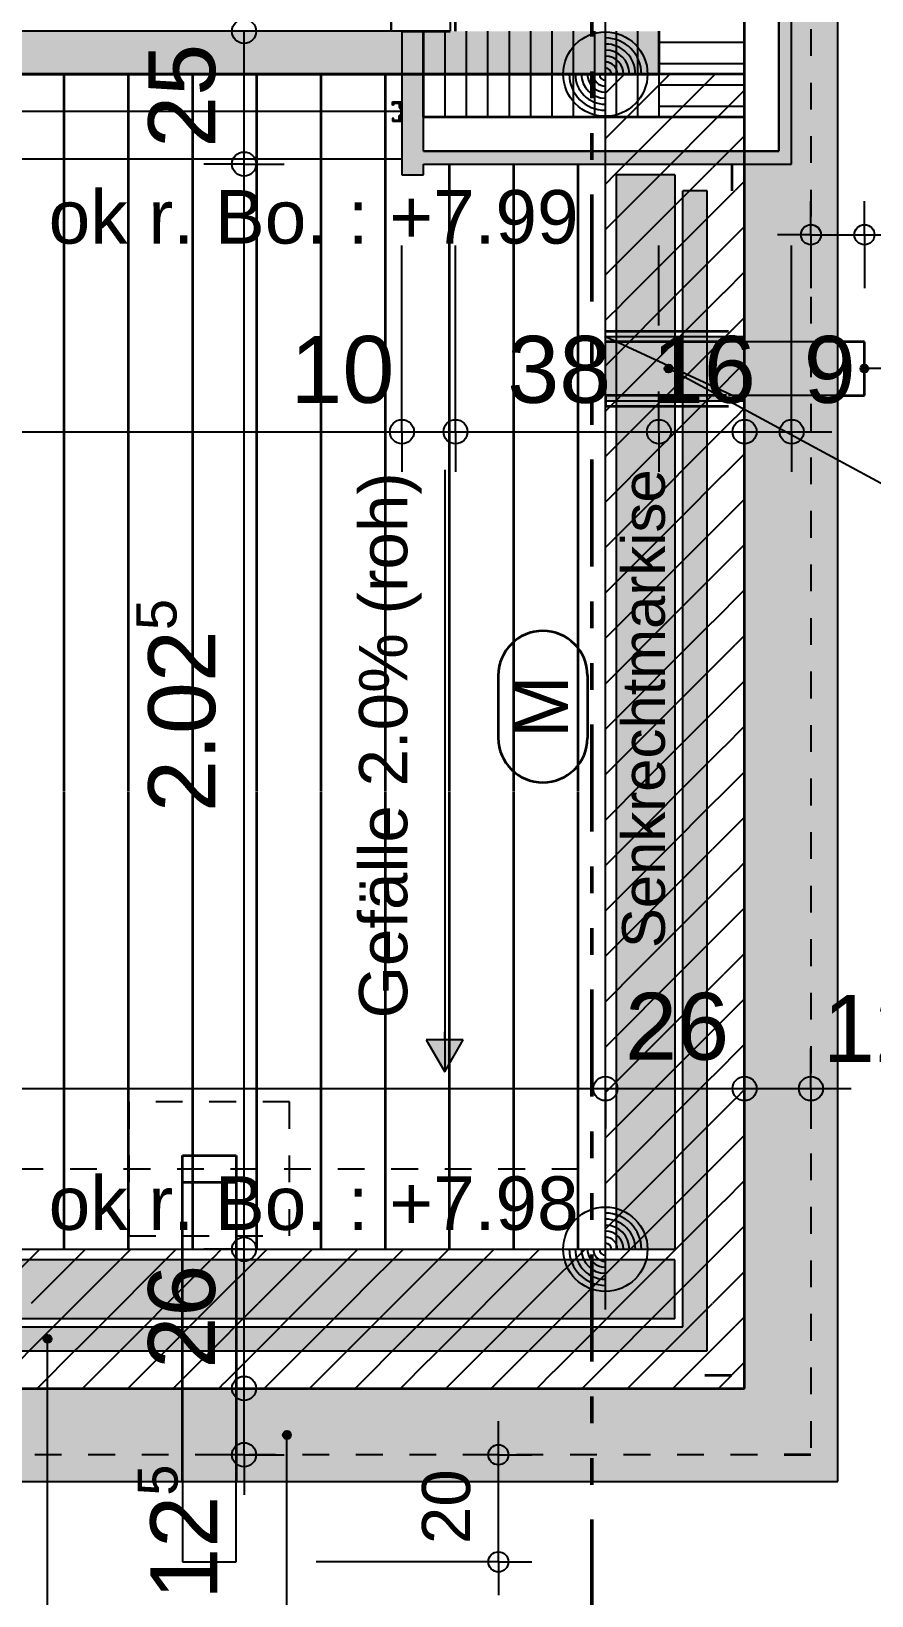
# Model space of a CAD drawing. Header units: centimetres. Extents: x 0.3 to 84.3, y 0.3 to 59.7.
# Drawn here: x 61.09 to 64.23, y 10.42 to 16.26 of the extents above; entities that cross this region are included whole.
import ezdxf

# ---------------------------------------------------------------- set-up
doc = ezdxf.new("R2010")
doc.units = ezdxf.units.CM
for name, pattern in [('AUSGEZOGEN', [0]), ('KURZGESTRICHELT', [0.25, 0.15, -0.1]), ('LINIE_17', [0.05, 0, -0.05]), ('LINIE_23', [0.79, 0.4, -0.13, 0, -0.13, 0, -0.13]), ('PHANTOM', [63.5, 31.75, -6.35, 6.35, -6.35, 6.35, -6.35]), ('PUNKT', [6.35, 0, -6.35]), ('RAND', [44.45, 12.7, -6.35, 12.7, -6.35, 0, -6.35]), ('VERDECKT', [9.525, 6.35, -3.175])]:
    doc.linetypes.add(name, pattern=pattern)
for name, color, linetype, lineweight in [('Allgemein', 7, 'AUSGEZOGEN', 35), ('Ausbau Raeume', 7, 'AUSGEZOGEN', 35), ('Aussparungszeichen', 7, 'AUSGEZOGEN', 50), ('Bauachsen grob', 7, 'RAND', 25), ('Beton Ansicht', 7, 'AUSGEZOGEN', 25), ('Beton verdeckt vorne', 7, 'KURZGESTRICHELT', 25), ('Bodenplatte', 7, 'AUSGEZOGEN', 35), ('Daemmung', 7, 'AUSGEZOGEN', 35), ('Decke', 7, 'AUSGEZOGEN', 35), ('Detailmasse', 7, 'AUSGEZOGEN', 25), ('Dichtung', 240, 'AUSGEZOGEN', 25), ('Entwaesserungsb._ Retentionb', 251, 'AUSGEZOGEN', 50), ('Fenster', 7, 'AUSGEZOGEN', 35), ('Holz Fassadenverkleidung', 7, 'AUSGEZOGEN', 35), ('Holzgelaender', 7, 'AUSGEZOGEN', 50), ('Konstruktion oben', 7, 'VERDECKT', 25), ('Rolladen', 7, 'AUSGEZOGEN', 25), ('Spengler', 7, 'AUSGEZOGEN', 35), ('Text Koten', 7, 'AUSGEZOGEN', 50), ('Text Werkplan Ausfuehrung', 7, 'AUSGEZOGEN', 50), ('Unterkonstruktion', 7, 'AUSGEZOGEN', 35), ('Vorhangbrett', 7, 'AUSGEZOGEN', 25), ('Wand Beton bewehrt', 7, 'AUSGEZOGEN', 35), ('Werkplan- Ausfuehrungsmasse', 7, 'AUSGEZOGEN', 25)]:
    doc.layers.add(name, color=color, linetype=linetype, lineweight=lineweight)
doc.layers.add('Elektro Text', color=7, linetype='AUSGEZOGEN', lineweight=35, true_color=0x656565)
doc.styles.add('ARIAL', font='ARIAL.TTF')

msp = doc.modelspace()

# ---------------------------------------------------------------- hatches: boundary and pattern name
at = {"layer": 'Allgemein', "linetype": 'AUSGEZOGEN', "lineweight": 25}
h = msp.add_hatch(color=32, dxfattribs=at)
h.paths.add_polyline_path([(63.884, 17.5797), (63.884, 15.7637), (63.932, 15.7637), (63.932, 17.5797)])
h.paths.add_polyline_path([(63.884, 20.2597), (63.884, 20.1397), (63.932, 20.1397), (63.932, 20.2597)])
h = msp.add_hatch(color=32, dxfattribs=at)
h.paths.add_polyline_path([(47.636, 15.8117), (45.436, 15.8117), (45.436, 15.7637), (47.636, 15.7637)])
h.paths.add_polyline_path([(57.596, 15.7637), (57.596, 15.8117), (56.526, 15.8117), (56.526, 15.7637)])
h.paths.add_polyline_path([(50.236, 15.7637), (50.236, 15.8117), (48.036, 15.8117), (48.036, 15.7637)])
h.paths.add_polyline_path([(33.116, 15.7637), (33.116, 15.8117), (31.74, 15.8117), (31.74, 15.7637)])
h.paths.add_polyline_path([(39.146, 15.7637), (39.146, 15.8117), (38.076, 15.8117), (38.076, 15.7637)])
h.paths.add_polyline_path([(63.884, 15.8117), (62.556, 15.8117), (62.556, 15.7637), (63.884, 15.7637)])
at = {"layer": 'Aussparungszeichen', "linetype": 'AUSGEZOGEN', "lineweight": 25, "true_color": 0xc7c7c7}
msp.add_hatch(color=9, dxfattribs=at).paths.add_polyline_path([(63.236, 15.1197), (63.236, 14.8797), (63.756, 14.8797), (63.756, 15.1197)])
at = {"layer": 'Bodenplatte', "linetype": 'AUSGEZOGEN', "lineweight": 25, "true_color": 0xe0ffe0}
msp.add_hatch(color=254, dxfattribs=at).paths.add_polyline_path([(32.236, 16.2597), (32.236, 16.0997), (63.436, 16.0997), (63.436, 16.2597)])
at = {"layer": 'Daemmung', "linetype": 'AUSGEZOGEN', "lineweight": 25}
msp.add_hatch(color=32, dxfattribs=at).paths.add_polyline_path([(62.556, 15.9397), (62.556, 16.2597), (62.476, 16.2597), (62.476, 15.9397), (62.476, 15.8597), (62.476, 15.8117), (62.476, 15.7637), (62.476, 15.7237), (62.556, 15.7237), (62.556, 15.7637), (62.556, 15.8117), (62.556, 15.8597)])
at = {"layer": 'Entwaesserungsb._ Retentionb', "linetype": 'AUSGEZOGEN', "lineweight": 25}
msp.add_hatch(color=7, dxfattribs=at).paths.add_polyline_path([(62.567, 12.4919), (62.636, 12.3719), (62.705, 12.4919)])
at = {"layer": 'Holzgelaender', "linetype": 'AUSGEZOGEN', "lineweight": 25, "true_color": 0xe3e3e3}
msp.add_hatch(color=254, dxfattribs=at).paths.add_polyline_path([(57.776, 11.4197), (57.776, 11.3297), (63.616, 11.3297), (63.616, 15.6637), (63.526, 15.6637), (63.526, 11.4197)])
at = {"layer": 'Rolladen', "linetype": 'AUSGEZOGEN', "lineweight": 25, "true_color": 0xf2edfc}
for points in [[(63.496, 15.7237), (63.496, 11.7097), (63.276, 11.7097), (63.276, 15.7237)], [(63.496, 11.4497), (57.716, 11.4497), (57.716, 11.6697), (63.496, 11.6697)]]:
    msp.add_hatch(color=7, dxfattribs=at).paths.add_polyline_path(points, flags=16)
at = {"layer": 'Spengler', "linetype": 'AUSGEZOGEN', "lineweight": 25, "true_color": 0xfafafa}
for points in [[(64.104, 15.7637), (64.104, 17.5797), (63.932, 17.5797), (63.932, 15.7637)], [(57.676, 11.1897), (57.676, 10.8417), (64.104, 10.8417), (64.104, 15.7637), (63.756, 15.7637), (63.756, 11.1897)]]:
    msp.add_hatch(color=7, dxfattribs=at).paths.add_polyline_path(points)
at = {"layer": 'Text Werkplan Ausfuehrung', "linetype": 'AUSGEZOGEN', "lineweight": 25}
for color, points in [(8, [(63.4593, 14.992), (63.4642, 15.0125), (63.4571, 14.9993)]), (8, [(63.4571, 14.9993), (63.4642, 15.0125), (63.4588, 15.0069)]), (8, [(63.4649, 14.9865), (63.4715, 15.0147), (63.4593, 14.992)]), (8, [(63.4593, 14.992), (63.4715, 15.0147), (63.4642, 15.0125)]), (8, [(63.4649, 14.9865), (63.4791, 15.0129), (63.4715, 15.0147)]), (8, [(63.4725, 14.9848), (63.4791, 15.0129), (63.4649, 14.9865)]), (8, [(63.4725, 14.9848), (63.4847, 15.0075), (63.4791, 15.0129)]), (8, [(63.4798, 14.987), (63.4847, 15.0075), (63.4725, 14.9848)]), (8, [(63.4798, 14.987), (63.4869, 15.0002), (63.4847, 15.0075)]), (8, [(63.4869, 15.0002), (63.4798, 14.987), (63.4852, 14.9926)]), (240, [(64.1911, 14.9922), (64.1911, 15.0072), (64.189, 14.9997)]), (240, [(64.1965, 14.9868), (64.1965, 15.0126), (64.1911, 15.0072)]), (240, [(64.1965, 14.9868), (64.1911, 15.0072), (64.1911, 14.9922)]), (240, [(64.204, 14.9847), (64.204, 15.0147), (64.1965, 15.0126)]), (240, [(64.204, 14.9847), (64.1965, 15.0126), (64.1965, 14.9868)]), (240, [(64.2115, 14.9868), (64.2115, 15.0126), (64.204, 15.0147)]), (240, [(64.2115, 14.9868), (64.204, 15.0147), (64.204, 14.9847)]), (240, [(64.2169, 14.9922), (64.2169, 15.0072), (64.2115, 15.0126)]), (240, [(64.2169, 14.9922), (64.2115, 15.0126), (64.2115, 14.9868)]), (240, [(64.2169, 15.0072), (64.2169, 14.9922), (64.219, 14.9997)]), (7, [(61.137, 11.3747), (61.167, 11.3747), (61.1649, 11.3822)]), (7, [(61.137, 11.3747), (61.1649, 11.3822), (61.1391, 11.3822)]), (7, [(61.1391, 11.3672), (61.167, 11.3747), (61.137, 11.3747)]), (7, [(61.1391, 11.3822), (61.1649, 11.3822), (61.1595, 11.3876)]), (7, [(61.1391, 11.3822), (61.1595, 11.3876), (61.1445, 11.3876)]), (7, [(61.1391, 11.3672), (61.1649, 11.3672), (61.167, 11.3747)]), (7, [(61.1445, 11.3618), (61.1649, 11.3672), (61.1391, 11.3672)]), (7, [(61.1445, 11.3876), (61.1595, 11.3876), (61.152, 11.3897)]), (7, [(61.1445, 11.3618), (61.1595, 11.3618), (61.1649, 11.3672)]), (7, [(61.1595, 11.3618), (61.1445, 11.3618), (61.152, 11.3597)]), (7, [(62.031, 11.0157), (62.061, 11.0157), (62.0589, 11.0232)]), (7, [(62.031, 11.0157), (62.0589, 11.0232), (62.0331, 11.0232)]), (7, [(62.0331, 11.0082), (62.061, 11.0157), (62.031, 11.0157)]), (7, [(62.0331, 11.0232), (62.0589, 11.0232), (62.0535, 11.0286)]), (7, [(62.0331, 11.0232), (62.0535, 11.0286), (62.0385, 11.0286)]), (7, [(62.0331, 11.0082), (62.0589, 11.0082), (62.061, 11.0157)]), (7, [(62.0385, 11.0028), (62.0589, 11.0082), (62.0331, 11.0082)]), (7, [(62.0385, 11.0286), (62.0535, 11.0286), (62.046, 11.0307)]), (7, [(62.0385, 11.0028), (62.0535, 11.0028), (62.0589, 11.0082)]), (7, [(62.0535, 11.0028), (62.0385, 11.0028), (62.046, 11.0007)])]:
    msp.add_hatch(color=color, dxfattribs=at).paths.add_polyline_path(points)

# ---------------------------------------------------------------- linework, layer by layer
at = {"layer": 'Allgemein', "color": 7, "linetype": 'AUSGEZOGEN', "lineweight": 25}
for p, q in [((63.884, 17.5797), (63.884, 15.8117)), ((63.932, 15.7637), (63.932, 17.5797)), ((63.836, 15.8117), (62.556, 15.8117)), ((63.884, 15.8117), (63.836, 15.8117)), ((62.556, 15.7637), (63.236, 15.7637)), ((63.236, 15.7637), (63.884, 15.7637)), ((63.884, 15.7637), (63.932, 15.7637))]:
    msp.add_line(p, q, dxfattribs=at)
at = {"layer": 'Ausbau Raeume', "color": 254, "linetype": 'AUSGEZOGEN', "lineweight": 35}
for p, q in [((61.2142, 15.5803), (61.2142, 16.0997)), ((61.4542, 15.5803), (61.4542, 16.0997)), ((61.6942, 15.5803), (61.6942, 16.0997)), ((61.9342, 15.5803), (61.9342, 16.0997)), ((62.1742, 15.5803), (62.1742, 16.0997)), ((62.4142, 15.5803), (62.4142, 16.0997)), ((62.6542, 15.5803), (62.6542, 15.7637)), ((62.8942, 15.5803), (62.8942, 15.7637)), ((63.1342, 15.5803), (63.1342, 15.7637)), ((61.2142, 14.8603), (61.2142, 15.5789)), ((61.4542, 14.8603), (61.4542, 15.5789)), ((61.6942, 14.8603), (61.6942, 15.5789)), ((61.9342, 14.8603), (61.9342, 15.5789)), ((62.1742, 14.8603), (62.1742, 15.5789)), ((62.4142, 14.8603), (62.4142, 15.5789)), ((62.6542, 14.8603), (62.6542, 15.5789)), ((62.8942, 14.8603), (62.8942, 15.5789)), ((63.1342, 14.8603), (63.1342, 15.5789)), ((61.2142, 14.1403), (61.2142, 14.8589)), ((61.4542, 14.1403), (61.4542, 14.8589)), ((61.6942, 14.1403), (61.6942, 14.8589)), ((61.9342, 14.1403), (61.9342, 14.8589)), ((62.1742, 14.1403), (62.1742, 14.8589)), ((62.4142, 14.1403), (62.4142, 14.8589)), ((62.6542, 14.1403), (62.6542, 14.8589)), ((62.8942, 14.1403), (62.8942, 14.8589)), ((63.1342, 14.1403), (63.1342, 14.8589)), ((61.2142, 13.4203), (61.2142, 14.1389)), ((61.4542, 13.4203), (61.4542, 14.1389)), ((61.6942, 13.4203), (61.6942, 14.1389)), ((61.9342, 13.4203), (61.9342, 14.1389)), ((62.1742, 13.4203), (62.1742, 14.1389)), ((62.4142, 13.4203), (62.4142, 14.1389)), ((62.6542, 13.4203), (62.6542, 14.1389)), ((62.8942, 13.4203), (62.8942, 14.1389)), ((63.1342, 13.4203), (63.1342, 14.1389)), ((61.2142, 12.7003), (61.2142, 13.4189)), ((61.4542, 12.7003), (61.4542, 13.4189)), ((61.6942, 12.7003), (61.6942, 13.4189)), ((61.9342, 12.7003), (61.9342, 13.4189)), ((62.1742, 12.7003), (62.1742, 13.4189)), ((62.4142, 12.7003), (62.4142, 13.4189)), ((62.6542, 12.7003), (62.6542, 13.4189)), ((62.8942, 12.7003), (62.8942, 13.4189)), ((63.1342, 12.7003), (63.1342, 13.4189)), ((61.2142, 11.9803), (61.2142, 12.6989)), ((61.4542, 11.9803), (61.4542, 12.6989)), ((61.6942, 11.9803), (61.6942, 12.6989)), ((61.9342, 11.9803), (61.9342, 12.6989)), ((62.1742, 11.9803), (62.1742, 12.6989)), ((62.4142, 11.9803), (62.4142, 12.6989)), ((62.6542, 11.9803), (62.6542, 12.6989)), ((62.8942, 11.9803), (62.8942, 12.6989)), ((63.1342, 11.9803), (63.1342, 12.6989)), ((61.2142, 11.7097), (61.2142, 11.9789)), ((61.4542, 11.7097), (61.4542, 11.9789)), ((61.6942, 11.7097), (61.6942, 11.9789)), ((61.9342, 11.7097), (61.9342, 11.9789)), ((62.1742, 11.7097), (62.1742, 11.9789)), ((62.4142, 11.7097), (62.4142, 11.9789)), ((62.6542, 11.7097), (62.6542, 11.9789)), ((62.8942, 11.7097), (62.8942, 11.9789)), ((63.1342, 11.7097), (63.1342, 11.9789))]:
    msp.add_line(p, q, dxfattribs=at)
at = {"layer": 'Aussparungszeichen', "color": 8, "linetype": 'VERDECKT', "lineweight": 25}
for p, q in [((63.236, 15.1197), (63.756, 15.1197)), ((63.236, 15.1197), (63.756, 14.8797)), ((63.236, 14.8797), (63.756, 14.8797))]:
    msp.add_line(p, q, dxfattribs=at)
at = {"layer": 'Bauachsen grob', "color": 32, "linetype": 'LINIE_23', "lineweight": 50, "true_color": 0xc36e14}
msp.add_line((63.186, 1.3897), (63.186, 58.1), dxfattribs=at)
at = {"layer": 'Beton Ansicht', "color": 7, "linetype": 'AUSGEZOGEN', "lineweight": 25}
for p, q in [((63.236, 11.7097), (63.236, 15.7637)), ((57.576, 11.7097), (63.236, 11.7097))]:
    msp.add_line(p, q, dxfattribs=at)
at = {"layer": 'Beton verdeckt vorne', "color": 7, "linetype": 'VERDECKT', "lineweight": 25}
for p, q in [((63.236, 15.8917), (63.236, 16.0997)), ((63.236, 15.7637), (63.236, 16.0997)), ((63.436, 16.0997), (63.756, 16.0997)), ((63.756, 16.0997), (63.756, 15.7637)), ((63.756, 15.7637), (63.756, 11.1897)), ((63.756, 11.1897), (57.676, 11.1897))]:
    msp.add_line(p, q, dxfattribs=at)
at = {"layer": 'Bodenplatte', "color": 92, "linetype": 'VERDECKT', "lineweight": 35, "true_color": 0x00c600}
for p, q in [((63.436, 16.2597), (63.436, 16.0997)), ((32.236, 16.0997), (63.436, 16.0997)), ((63.756, 16.0997), (63.436, 16.0997)), ((63.756, 11.1897), (63.756, 16.0997)), ((31.916, 11.1897), (63.756, 11.1897))]:
    msp.add_line(p, q, dxfattribs=at)
at = {"layer": 'Daemmung', "color": 7, "linetype": 'AUSGEZOGEN', "lineweight": 35}
for p, q in [((63.756, 15.9397), (63.756, 17.5797)), ((62.556, 15.9397), (62.556, 16.2597)), ((62.556, 15.9397), (63.436, 15.9397)), ((63.436, 15.9397), (63.756, 15.9397))]:
    msp.add_line(p, q, dxfattribs=at)
at = {"layer": 'Daemmung', "color": 7, "linetype": 'AUSGEZOGEN', "lineweight": 25}
for p, q in [((62.556, 16.2597), (62.476, 16.2597)), ((62.476, 16.2597), (62.476, 15.9397)), ((62.556, 15.9397), (62.556, 16.2597)), ((62.556, 16.2597), (62.556, 15.9397)), ((62.636, 16.2597), (62.636, 15.9397)), ((62.716, 16.2597), (62.716, 15.9397)), ((62.716, 16.2597), (62.716, 15.9397)), ((62.796, 16.2597), (62.796, 15.9397)), ((62.876, 16.2597), (62.876, 15.9397)), ((62.956, 16.2597), (62.956, 15.9397)), ((63.036, 16.2597), (63.036, 15.9397)), ((63.036, 16.2597), (63.036, 15.9397)), ((63.116, 16.2597), (63.116, 15.9397)), ((63.196, 16.2597), (63.196, 15.9397)), ((63.276, 16.2597), (63.276, 15.9397)), ((63.356, 16.2597), (63.356, 15.9397)), ((63.356, 16.2597), (63.356, 15.9397)), ((62.476, 15.9397), (62.476, 15.8597)), ((62.556, 15.8597), (62.556, 15.9397)), ((62.476, 15.8597), (62.476, 15.8117)), ((62.556, 15.8117), (62.556, 15.8597)), ((62.476, 15.8117), (62.476, 15.7637)), ((62.476, 15.7637), (62.476, 15.7237)), ((62.476, 15.7237), (62.556, 15.7237)), ((62.556, 15.7237), (62.556, 15.7637))]:
    msp.add_line(p, q, dxfattribs=at)
for points in [[(63.436, 16.2597), (63.436, 16.1406), (63.436, 15.9397)], [(63.436, 16.2197), (63.436, 16.2197), (63.756, 16.2197)], [(63.436, 16.1397), (63.436, 16.1397), (63.756, 16.1397)], [(63.436, 16.0597), (63.436, 16.0597), (63.756, 16.0597)], [(63.436, 15.9797), (63.436, 15.9797), (63.756, 15.9797)], [(63.436, 15.9797), (63.436, 15.9797), (63.756, 15.9797)]]:
    msp.add_lwpolyline(points, dxfattribs=at)
at = {"layer": 'Decke', "color": 92, "linetype": 'PHANTOM', "lineweight": 35, "true_color": 0x00c600}
for p, q in [((63.436, 16.2597), (63.436, 16.0997)), ((63.756, 16.0997), (31.916, 16.0997)), ((63.756, 11.1897), (63.756, 16.0997)), ((31.916, 11.1897), (63.756, 11.1897))]:
    msp.add_line(p, q, dxfattribs=at)
at = {"layer": 'Decke', "color": 92, "linetype": 'VERDECKT', "lineweight": 35, "true_color": 0x00c600}
msp.add_line((57.676, 11.1897), (63.756, 11.1897), dxfattribs=at)
at = {"layer": 'Decke', "color": 203, "linetype": 'LINIE_17', "lineweight": 25, "true_color": 0xaa6ed8}
msp.add_circle((63.436, 15.7597), 0.0000002, dxfattribs=at)
at = {"layer": 'Detailmasse', "color": 240, "linetype": 'AUSGEZOGEN', "lineweight": 25}
for p, q in [((64.004, 15.4997), (64.004, 15.6247)), ((64.204, 15.4997), (64.204, 15.6247)), ((64.004, 15.4997), (63.879, 15.4997)), ((64.004, 15.4997), (64.004, 15.3747)), ((64.004, 15.4997), (64.004, 15.2997)), ((64.004, 15.4997), (64.204, 15.4997)), ((64.204, 15.4997), (64.204, 15.3747)), ((64.204, 15.4997), (64.204, 15.2997)), ((64.204, 15.4997), (64.329, 15.4997)), ((62.8363, 10.9417), (62.8363, 11.0667)), ((62.8363, 10.9417), (62.7113, 10.9417)), ((62.8363, 10.9417), (62.816, 10.9417)), ((62.8363, 10.9417), (62.9613, 10.9417)), ((62.8363, 10.5417), (62.8363, 10.9417)), ((62.8363, 10.5417), (62.7113, 10.5417)), ((62.8363, 10.5417), (62.9613, 10.5417)), ((62.8363, 10.5417), (62.8363, 10.4167))]:
    msp.add_line(p, q, dxfattribs=at)
msp.add_lwpolyline([(62.8363, 10.5417), (62.5311, 10.5417), (62.5311, 10.5417), (62.156, 10.5417)], dxfattribs=at)
for centre in [(64.004, 15.4997), (64.204, 15.4997), (62.8363, 10.9417), (62.8363, 10.5417)]:
    msp.add_circle(centre, 0.0375, dxfattribs=at)
at = {"layer": 'Dichtung', "color": 21, "linetype": 'AUSGEZOGEN', "lineweight": 25, "true_color": 0xffa8a8}
for p, q in [((63.236, 16.0284), (63.2971, 16.0895)), ((63.2975, 16.0899), (63.3073, 16.0997)), ((63.3823, 16.005), (63.477, 16.0997)), ((63.4672, 15.9202), (63.6467, 16.0997)), ((63.5521, 15.8353), (63.756, 16.0393)), ((63.236, 15.8587), (63.3819, 16.0046)), ((63.2551, 15.7081), (63.4668, 15.9198)), ((63.6369, 15.7505), (63.756, 15.8696)), ((63.3399, 15.6232), (63.5516, 15.8349)), ((63.4248, 15.5384), (63.6365, 15.7501)), ((63.236, 15.689), (63.2546, 15.7076)), ((63.5096, 15.4535), (63.7213, 15.6652)), ((63.7218, 15.6656), (63.756, 15.6999)), ((63.236, 15.5193), (63.3395, 15.6228)), ((63.236, 15.3496), (63.4243, 15.5379)), ((63.5945, 15.3686), (63.756, 15.5302)), ((63.2975, 15.2414), (63.5092, 15.4531)), ((63.3823, 15.1565), (63.5941, 15.3682)), ((63.6793, 15.2838), (63.756, 15.3605)), ((63.4672, 15.0717), (63.6789, 15.2834)), ((63.236, 15.1799), (63.2971, 15.2409)), ((63.236, 15.0102), (63.3819, 15.1561)), ((63.5521, 14.9868), (63.756, 15.1908)), ((63.2551, 14.8595), (63.4668, 15.0712)), ((63.6369, 14.902), (63.756, 15.021)), ((63.3399, 14.7747), (63.5516, 14.9864)), ((63.236, 14.8405), (63.2546, 14.8591)), ((63.4248, 14.6898), (63.6365, 14.9015)), ((63.7218, 14.8171), (63.756, 14.8513)), ((63.5096, 14.605), (63.7213, 14.8167)), ((63.236, 14.6708), (63.3395, 14.7743)), ((63.236, 14.501), (63.4243, 14.6894)), ((63.5945, 14.5201), (63.756, 14.6816)), ((63.2975, 14.3928), (63.5092, 14.6045)), ((63.3823, 14.308), (63.5941, 14.5197)), ((63.6793, 14.4353), (63.756, 14.5119)), ((63.236, 14.3313), (63.2971, 14.3924)), ((63.4672, 14.2231), (63.6789, 14.4348)), ((63.5521, 14.1383), (63.756, 14.3422)), ((63.236, 14.1616), (63.3819, 14.3076)), ((63.2551, 14.011), (63.4668, 14.2227)), ((63.6369, 14.0534), (63.756, 14.1725)), ((63.3399, 13.9261), (63.5516, 14.1379)), ((63.4248, 13.8413), (63.6365, 14.053)), ((63.236, 13.9919), (63.2546, 14.0106)), ((63.7218, 13.9686), (63.756, 14.0028)), ((63.236, 13.8222), (63.3395, 13.9257)), ((63.5096, 13.7564), (63.7213, 13.9682)), ((63.236, 13.6525), (63.4243, 13.8409)), ((63.5945, 13.6716), (63.756, 13.8331)), ((63.2975, 13.5443), (63.5092, 13.756)), ((63.3823, 13.4595), (63.5941, 13.6712)), ((63.6793, 13.5867), (63.756, 13.6634)), ((63.4672, 13.3746), (63.6789, 13.5863)), ((63.236, 13.4828), (63.2971, 13.5439)), ((63.236, 13.3131), (63.3819, 13.459)), ((63.5521, 13.2898), (63.756, 13.4937)), ((63.2551, 13.1625), (63.4668, 13.3742)), ((63.3399, 13.0776), (63.5516, 13.2893)), ((63.6369, 13.2049), (63.756, 13.324)), ((63.236, 13.1434), (63.2546, 13.1621)), ((63.4248, 12.9928), (63.6365, 13.2045)), ((63.7218, 13.12), (63.756, 13.1543)), ((63.5096, 12.9079), (63.7213, 13.1196)), ((63.236, 12.9737), (63.3395, 13.0772)), ((63.236, 12.804), (63.4243, 12.9923)), ((63.5945, 12.8231), (63.756, 12.9846)), ((63.2975, 12.6958), (63.5092, 12.9075)), ((63.3823, 12.6109), (63.5941, 12.8226)), ((63.6793, 12.7382), (63.756, 12.8149)), ((63.236, 12.6343), (63.2971, 12.6954)), ((63.4672, 12.5261), (63.6789, 12.7378)), ((63.5521, 12.4412), (63.756, 12.6452)), ((63.236, 12.4646), (63.3819, 12.6105)), ((63.2551, 12.3139), (63.4668, 12.5257)), ((63.6369, 12.3564), (63.756, 12.4755)), ((63.3399, 12.2291), (63.5516, 12.4408)), ((63.4248, 12.1442), (63.6365, 12.3559)), ((63.236, 12.2949), (63.2546, 12.3135)), ((63.7218, 12.2715), (63.756, 12.3058)), ((63.236, 12.1252), (63.3395, 12.2287)), ((63.5096, 12.0594), (63.7213, 12.2711)), ((63.236, 11.9555), (63.4243, 12.1438)), ((63.5945, 11.9745), (63.756, 12.1361)), ((63.2975, 11.8473), (63.5092, 12.059)), ((63.3823, 11.7624), (63.5941, 11.9741)), ((63.6793, 11.8897), (63.756, 11.9663)), ((63.4672, 11.6776), (63.6789, 11.8893)), ((63.236, 11.7858), (63.2971, 11.8468)), ((63.1702, 11.5503), (63.3819, 11.762)), ((63.5521, 11.5927), (63.756, 11.7966)), ((61.0065, 11.5927), (61.1235, 11.7097)), ((61.0913, 11.5078), (61.2932, 11.7097)), ((61.3883, 11.6351), (61.4629, 11.7097)), ((61.4732, 11.5503), (61.6326, 11.7097)), ((61.7701, 11.6776), (61.8023, 11.7097)), ((61.855, 11.5927), (61.972, 11.7097)), ((61.9398, 11.5078), (62.1417, 11.7097)), ((62.2368, 11.6351), (62.3114, 11.7097)), ((62.3217, 11.5503), (62.4812, 11.7097)), ((62.6187, 11.6776), (62.6509, 11.7097)), ((62.7035, 11.5927), (62.8206, 11.7097)), ((62.7884, 11.5078), (62.9903, 11.7097)), ((63.0854, 11.6351), (63.16, 11.7097)), ((61.1762, 11.423), (61.3879, 11.6347)), ((61.558, 11.4654), (61.7697, 11.6771)), ((62.0247, 11.423), (62.2364, 11.6347)), ((62.4065, 11.4654), (62.6182, 11.6771)), ((62.8732, 11.423), (63.0849, 11.6347)), ((63.2551, 11.4654), (63.4668, 11.6771)), ((61.6429, 11.3806), (61.8546, 11.5923)), ((62.4914, 11.3806), (62.7031, 11.5923)), ((63.3399, 11.3806), (63.5516, 11.5923)), ((63.6369, 11.5078), (63.756, 11.6269)), ((61.261, 11.3381), (61.4727, 11.5498)), ((62.1096, 11.3381), (62.3213, 11.5498)), ((62.9581, 11.3381), (63.1698, 11.5498)), ((61.3459, 11.2533), (61.5576, 11.465)), ((61.7277, 11.2957), (61.9394, 11.5074)), ((62.1944, 11.2533), (62.4061, 11.465)), ((62.5762, 11.2957), (62.788, 11.5074)), ((63.0429, 11.2533), (63.2546, 11.465)), ((63.4248, 11.2957), (63.6365, 11.5074)), ((63.7218, 11.423), (63.756, 11.4572)), ((60.964, 11.2109), (61.1758, 11.4226)), ((61.8126, 11.2109), (62.0243, 11.4226)), ((62.6611, 11.2109), (62.8728, 11.4226)), ((63.5096, 11.2109), (63.7213, 11.4226)), ((61.452, 11.1897), (61.6424, 11.3801)), ((62.3006, 11.1897), (62.491, 11.3801)), ((63.1491, 11.1897), (63.3395, 11.3801)), ((61.1126, 11.1897), (61.2606, 11.3377)), ((61.6217, 11.1897), (61.7273, 11.2953)), ((61.9612, 11.1897), (62.1091, 11.3377)), ((62.4703, 11.1897), (62.5758, 11.2953)), ((62.8097, 11.1897), (62.9577, 11.3377)), ((63.3188, 11.1897), (63.4243, 11.2953)), ((63.6582, 11.1897), (63.756, 11.2875)), ((61.2823, 11.1897), (61.3455, 11.2529)), ((62.1309, 11.1897), (62.194, 11.2529)), ((62.9794, 11.1897), (63.0425, 11.2529)), ((61.7914, 11.1897), (61.8121, 11.2104)), ((62.64, 11.1897), (62.6607, 11.2104)), ((63.4885, 11.1897), (63.5092, 11.2104))]:
    msp.add_line(p, q, dxfattribs=at)
at = {"layer": 'Elektro Text', "color": 40, "linetype": 'AUSGEZOGEN', "lineweight": 35}
for p, q in [((62.836, 13.8528), (62.836, 13.6201)), ((63.1693, 13.8528), (63.1693, 13.6201))]:
    msp.add_line(p, q, dxfattribs=at)
for centre, start, end in [((63.0027, 13.8528), 0, 180), ((63.0027, 13.6201), 180, 0)]:
    msp.add_arc(centre, 0.1667, start, end, dxfattribs=at)
at = {"layer": 'Entwaesserungsb._ Retentionb', "color": 7, "linetype": 'AUSGEZOGEN', "lineweight": 25}
for p, q in [((62.636, 14.6209), (62.636, 12.3719)), ((62.636, 12.4919), (62.636, 12.5219)), ((62.705, 12.4919), (62.567, 12.4919)), ((62.567, 12.4919), (62.636, 12.3719)), ((62.636, 12.3719), (62.705, 12.4919)), ((62.636, 12.3719), (62.636, 12.3719)), ((62.636, 12.3719), (62.636, 12.3719)), ((62.636, 12.3719), (62.636, 12.3719))]:
    msp.add_line(p, q, dxfattribs=at)
at = {"layer": 'Entwaesserungsb._ Retentionb', "color": 7, "linetype": 'LINIE_17', "lineweight": 25}
msp.add_line((32.436, 12.0097), (63.236, 12.0097), dxfattribs=at)
at = {"layer": 'Fenster', "color": 7, "linetype": 'AUSGEZOGEN', "lineweight": 25}
for points in [[(62.436, 16.2597), (57.716, 16.2597), (57.716, 16.3997), (62.436, 16.3997), (62.436, 16.2597)], [(62.656, 16.2597), (62.436, 16.2597), (62.436, 16.3997), (62.656, 16.3997), (62.656, 16.2597)]]:
    msp.add_lwpolyline(points, dxfattribs=at)
at = {"layer": 'Holz Fassadenverkleidung', "color": 7, "linetype": 'LINIE_17', "lineweight": 25}
for p, q in [((64.004, 48.8677), (64.004, 10.9417)), ((64.004, 10.9417), (31.668, 10.9417))]:
    msp.add_line(p, q, dxfattribs=at)
at = {"layer": 'Holzgelaender', "color": 7, "linetype": 'AUSGEZOGEN', "lineweight": 25}
for p, q in [((63.616, 15.6637), (63.526, 15.6637)), ((63.526, 11.4197), (63.526, 15.6637)), ((63.616, 11.3297), (63.616, 15.6637)), ((57.776, 11.4197), (63.526, 11.4197)), ((57.776, 11.3297), (63.616, 11.3297))]:
    msp.add_line(p, q, dxfattribs=at)
at = {"layer": 'Konstruktion oben', "color": 7, "linetype": 'PUNKT', "lineweight": 35}
for p, q in [((64.004, 48.8677), (64.004, 10.9417)), ((63.708, 15.7637), (63.708, 11.2377)), ((63.708, 11.2377), (57.676, 11.2377)), ((64.004, 10.9417), (31.668, 10.9417))]:
    msp.add_line(p, q, dxfattribs=at)
at = {"layer": 'Rolladen', "color": 7, "linetype": 'PHANTOM', "lineweight": 25}
for p, q in [((62.476, 15.9597), (57.676, 15.9597)), ((57.676, 15.7837), (62.476, 15.7837))]:
    msp.add_line(p, q, dxfattribs=at)
at = {"layer": 'Rolladen', "color": 7, "linetype": 'AUSGEZOGEN', "lineweight": 25}
for p, q in [((62.441, 15.9837), (62.441, 15.9957)), ((62.441, 15.9957), (62.475, 15.9957)), ((62.445, 15.9837), (62.441, 15.9837)), ((62.445, 15.9917), (62.465, 15.9917)), ((62.445, 15.9917), (62.445, 15.9837)), ((62.465, 15.9917), (62.465, 15.9761)), ((62.465, 15.9761), (62.472, 15.9691)), ((62.469, 15.9917), (62.475, 15.9917)), ((62.469, 15.9917), (62.469, 15.9777)), ((62.469, 15.9777), (62.476, 15.9707)), ((62.472, 15.9691), (62.472, 15.9504)), ((62.475, 15.9917), (62.475, 15.9957)), ((62.476, 15.9487), (62.476, 15.9707)), ((62.476, 15.9547), (62.476, 15.9647)), ((62.441, 15.9357), (62.441, 15.9237)), ((62.445, 15.9357), (62.441, 15.9357)), ((62.441, 15.9237), (62.475, 15.9237)), ((62.445, 15.9277), (62.445, 15.9357)), ((62.445, 15.9277), (62.465, 15.9277)), ((62.465, 15.9434), (62.472, 15.9504)), ((62.465, 15.9277), (62.465, 15.9434)), ((62.469, 15.9417), (62.476, 15.9487)), ((62.469, 15.9277), (62.469, 15.9417)), ((62.469, 15.9277), (62.475, 15.9277)), ((62.475, 15.9237), (62.475, 15.9277)), ((62.476, 15.9537), (62.476, 15.9547))]:
    msp.add_line(p, q, dxfattribs=at)
at = {"layer": 'Rolladen', "color": 202, "linetype": 'PHANTOM', "lineweight": 25}
for p, q in [((63.496, 15.7237), (63.276, 15.7237)), ((63.276, 15.7237), (63.276, 11.7097)), ((63.496, 15.7237), (63.496, 11.7097)), ((63.276, 11.7097), (63.496, 11.7097)), ((63.496, 11.6697), (57.716, 11.6697)), ((63.496, 11.4497), (63.496, 11.6697)), ((63.496, 11.4497), (57.716, 11.4497))]:
    msp.add_line(p, q, dxfattribs=at)
at = {"layer": 'Spengler', "color": 7, "linetype": 'AUSGEZOGEN', "lineweight": 25}
for p, q in [((64.104, 15.7637), (64.104, 17.5797)), ((63.756, 11.1897), (63.756, 15.7637)), ((64.104, 10.8417), (64.104, 15.7637)), ((57.676, 11.1897), (63.756, 11.1897)), ((57.676, 10.8417), (64.104, 10.8417))]:
    msp.add_line(p, q, dxfattribs=at)
at = {"layer": 'Spengler', "color": 240, "linetype": 'AUSGEZOGEN', "lineweight": 35}
for p, q in [((63.236, 15.1397), (63.696, 15.1397)), ((63.696, 15.0997), (63.236, 15.0997)), ((64.204, 15.0997), (64.104, 15.0997)), ((64.204, 14.8997), (64.204, 15.0997)), ((63.6891, 14.8997), (63.236, 14.8997)), ((63.236, 14.8997), (63.236, 14.8597)), ((63.236, 14.8597), (63.696, 14.8597)), ((64.104, 14.8997), (64.204, 14.8997))]:
    msp.add_line(p, q, dxfattribs=at)
at = {"layer": 'Spengler', "color": 240, "linetype": 'VERDECKT', "lineweight": 25}
for p, q in [((64.104, 15.0997), (63.696, 15.0997)), ((64.104, 14.8997), (63.696, 14.8997))]:
    msp.add_line(p, q, dxfattribs=at)
at = {"layer": 'Spengler', "color": 240, "linetype": 'LINIE_17', "lineweight": 25}
for p, q in [((62.056, 12.2597), (61.456, 12.2597)), ((61.456, 12.2597), (61.456, 11.7597)), ((62.056, 11.7597), (62.056, 12.2597)), ((61.456, 11.7597), (62.056, 11.7597))]:
    msp.add_line(p, q, dxfattribs=at)
at = {"layer": 'Spengler', "color": 240, "linetype": 'VERDECKT', "lineweight": 35}
for p, q in [((61.656, 12.0597), (61.856, 12.0597)), ((61.656, 10.8417), (61.656, 12.0597)), ((61.856, 12.0597), (61.856, 10.8417)), ((61.656, 11.9597), (61.856, 11.9597))]:
    msp.add_line(p, q, dxfattribs=at)
at = {"layer": 'Spengler', "color": 240, "linetype": 'AUSGEZOGEN', "lineweight": 25}
for p, q in [((61.656, 10.8417), (61.656, 10.5417)), ((61.856, 10.5417), (61.856, 10.8417)), ((61.656, 10.5417), (61.856, 10.5417))]:
    msp.add_line(p, q, dxfattribs=at)
at = {"layer": 'Text Koten', "color": 240, "linetype": 'AUSGEZOGEN', "lineweight": 25}
for p, q in [((63.236, 15.8747), (63.236, 16.3247)), ((63.236, 15.9422), (63.236, 16.2572)), ((63.011, 16.0997), (63.461, 16.0997)), ((63.0787, 16.0997), (63.3935, 16.0997)), ((63.236, 11.4847), (63.236, 11.9347)), ((63.236, 11.5522), (63.236, 11.8672)), ((63.011, 11.7097), (63.461, 11.7097)), ((63.0787, 11.7097), (63.3935, 11.7097))]:
    msp.add_line(p, q, dxfattribs=at)
for centre in [(63.236, 16.0997), (63.236, 11.7097)]:
    msp.add_circle(centre, 0.1575, dxfattribs=at)
for centre, radius, start, end in [((63.236, 16.0997), 0.135, 0, 90), ((63.236, 16.0997), 0.1125, 0, 90), ((63.236, 16.0997), 0.09, 0, 90), ((63.236, 16.0997), 0.0675, 0, 90), ((63.236, 16.0997), 0.045, 0, 90), ((63.236, 16.0997), 0.135, 180, 270), ((63.236, 16.0997), 0.1125, 180, 270), ((63.236, 16.0997), 0.09, 180, 270), ((63.236, 16.0997), 0.0675, 180, 270), ((63.236, 16.0997), 0.045, 180, 270), ((63.236, 16.0997), 0.0225, 180, 270), ((63.236, 16.0997), 0.0225, 0, 90), ((63.236, 11.7097), 0.135, 0, 90), ((63.236, 11.7097), 0.1125, 0, 90), ((63.236, 11.7097), 0.09, 0, 90), ((63.236, 11.7097), 0.0675, 0, 90), ((63.236, 11.7097), 0.045, 0, 90), ((63.236, 11.7097), 0.135, 180, 270), ((63.236, 11.7097), 0.1125, 180, 270), ((63.236, 11.7097), 0.09, 180, 270), ((63.236, 11.7097), 0.0675, 180, 270), ((63.236, 11.7097), 0.045, 180, 270), ((63.236, 11.7097), 0.0225, 180, 270), ((63.236, 11.7097), 0.0225, 0, 90)]:
    msp.add_arc(centre, radius, start, end, dxfattribs=at)
at = {"layer": 'Text Werkplan Ausfuehrung', "color": 8, "linetype": 'AUSGEZOGEN', "lineweight": 25, "true_color": 0x737373}
for p, q in [((63.4588, 15.0069), (63.4588, 15.0069)), ((63.4649, 14.9865), (63.4649, 14.9865)), ((64.3105, 14.5469), (63.472, 14.9997)), ((63.4791, 15.0129), (63.4791, 15.0129)), ((63.4852, 14.9926), (63.4852, 14.9926))]:
    msp.add_line(p, q, dxfattribs=at)
at = {"layer": 'Text Werkplan Ausfuehrung', "color": 240, "linetype": 'AUSGEZOGEN', "lineweight": 25}
for p, q in [((64.189, 14.9997), (64.189, 14.9997)), ((64.204, 15.0147), (64.204, 15.0147)), ((64.5456, 14.9997), (64.204, 14.9997)), ((64.204, 14.9847), (64.204, 14.9847)), ((64.219, 14.9997), (64.219, 14.9997))]:
    msp.add_line(p, q, dxfattribs=at)
at = {"layer": 'Text Werkplan Ausfuehrung', "color": 7, "linetype": 'AUSGEZOGEN', "lineweight": 25}
for p, q in [((61.137, 11.3747), (61.137, 11.3747)), ((61.152, 11.3897), (61.152, 11.3897)), ((61.152, 10.0691), (61.152, 11.3747)), ((61.152, 11.3597), (61.152, 11.3597)), ((61.167, 11.3747), (61.167, 11.3747)), ((62.031, 11.0157), (62.031, 11.0157)), ((62.046, 11.0307), (62.046, 11.0307)), ((62.046, 9.6591), (62.046, 11.0157)), ((62.046, 11.0007), (62.046, 11.0007)), ((62.061, 11.0157), (62.061, 11.0157))]:
    msp.add_line(p, q, dxfattribs=at)
at = {"layer": 'Text Werkplan Ausfuehrung', "color": 8, "linetype": 'AUSGEZOGEN', "lineweight": 25, "true_color": 0x737373}
msp.add_circle((63.472, 14.9997), 0.015, dxfattribs=at)
at = {"layer": 'Text Werkplan Ausfuehrung', "color": 240, "linetype": 'AUSGEZOGEN', "lineweight": 25}
msp.add_circle((64.204, 14.9997), 0.015, dxfattribs=at)
at = {"layer": 'Text Werkplan Ausfuehrung', "color": 7, "linetype": 'AUSGEZOGEN', "lineweight": 25}
for centre in [(61.152, 11.3747), (62.046, 11.0157)]:
    msp.add_circle(centre, 0.015, dxfattribs=at)
at = {"layer": 'Unterkonstruktion', "color": 7, "linetype": 'AUSGEZOGEN', "lineweight": 25}
for p, q in [((63.756, 17.5797), (63.756, 15.9397)), ((63.884, 15.8117), (63.884, 17.5797)), ((62.556, 15.8597), (62.556, 15.9397)), ((63.436, 15.9397), (62.556, 15.9397)), ((63.756, 15.9397), (63.436, 15.9397)), ((62.556, 15.8117), (62.556, 15.8597)), ((62.556, 15.8117), (63.836, 15.8117)), ((63.836, 15.8117), (63.884, 15.8117))]:
    msp.add_line(p, q, dxfattribs=at)
at = {"layer": 'Wand Beton bewehrt', "color": 180, "linetype": 'PUNKT', "lineweight": 35}
for p, q in [((62.676, 16.2597), (62.676, 16.3997)), ((57.676, 16.2597), (62.476, 16.2597)), ((62.476, 16.2597), (62.556, 16.2597)), ((62.556, 16.2597), (62.676, 16.2597))]:
    msp.add_line(p, q, dxfattribs=at)
at = {"layer": 'Werkplan- Ausfuehrungsmasse', "color": 7, "linetype": 'AUSGEZOGEN', "lineweight": 25}
for p, q in [((61.886, 15.7637), (61.886, 16.2597)), ((61.886, 15.7637), (61.736, 15.7637)), ((61.886, 15.7637), (62.036, 15.7637)), ((61.886, 15.7637), (61.886, 15.7637)), ((63.436, 15.1608), (63.436, 15.4597)), ((63.756, 15.1608), (63.756, 15.4597)), ((62.476, 14.7637), (62.476, 14.9137)), ((62.676, 14.7637), (62.676, 14.9137)), ((63.436, 14.7637), (63.436, 14.9137)), ((63.756, 14.7637), (63.756, 14.9137)), ((63.932, 14.7637), (63.932, 14.9137)), ((57.676, 14.7637), (62.476, 14.7637)), ((62.476, 14.7637), (62.476, 14.6137)), ((62.476, 14.7637), (62.676, 14.7637)), ((62.676, 14.7637), (62.676, 14.6137)), ((62.676, 14.7637), (63.436, 14.7637)), ((63.436, 14.7637), (63.436, 14.6137)), ((63.436, 14.7637), (63.756, 14.7637)), ((63.756, 14.7637), (63.756, 14.6137)), ((63.756, 14.7637), (63.932, 14.7637)), ((63.932, 14.7637), (63.932, 14.6137)), ((63.932, 14.7637), (64.082, 14.7637)), ((63.236, 12.3097), (63.236, 12.4597)), ((63.756, 12.3097), (63.756, 12.4597)), ((64.004, 12.3097), (64.004, 12.4597)), ((57.576, 12.3097), (63.236, 12.3097)), ((63.236, 12.3097), (63.236, 12.1597)), ((63.236, 12.3097), (63.236, 12.3097)), ((63.236, 12.3097), (63.756, 12.3097)), ((63.756, 12.3097), (63.756, 12.1597)), ((63.756, 12.3097), (63.756, 12.3097)), ((63.756, 12.3097), (64.004, 12.3097)), ((64.004, 12.3097), (64.004, 12.1597)), ((64.004, 12.3097), (64.004, 12.3097)), ((64.004, 12.3097), (64.154, 12.3097)), ((61.886, 11.7097), (61.736, 11.7097)), ((61.886, 11.7097), (62.036, 11.7097)), ((61.886, 11.7097), (61.886, 11.7097)), ((61.886, 11.1897), (61.886, 11.7097)), ((61.886, 11.1897), (61.736, 11.1897)), ((61.886, 11.1897), (62.036, 11.1897)), ((61.886, 11.1897), (61.886, 11.1897)), ((61.886, 10.9417), (61.886, 11.1897)), ((61.886, 10.9417), (61.736, 10.9417)), ((61.886, 10.9417), (62.036, 10.9417)), ((61.886, 10.9417), (61.886, 10.9417)), ((61.886, 10.9417), (61.886, 10.7917))]:
    msp.add_line(p, q, dxfattribs=at)
for points in [[(61.886, 11.7097), (61.886, 12.0696), (61.886, 12.0696), (61.886, 13.2047), (61.886, 13.2047), (61.886, 14.1773), (61.886, 14.1773), (61.886, 15.6682), (61.886, 15.6682), (61.886, 15.7637)], [(62.476, 14.7637), (62.476, 14.8262), (62.476, 14.8262), (62.476, 14.8262), (62.476, 14.8262), (62.476, 14.8262), (62.476, 14.8262), (62.476, 15.4597)], [(62.676, 14.7637), (62.676, 14.8262), (62.676, 14.8262), (62.676, 14.8262), (62.676, 14.8262), (62.676, 14.8262), (62.676, 14.8262), (62.676, 15.4597)], [(63.932, 14.7637), (63.932, 14.8262), (63.932, 14.8262), (63.932, 15.4597)], [(63.436, 14.7637), (63.436, 14.8262), (63.436, 14.8262)], [(63.756, 14.7637), (63.756, 14.8262), (63.756, 14.8262)]]:
    msp.add_lwpolyline(points, dxfattribs=at)
for centre in [(61.886, 16.2597), (61.886, 15.7637), (62.476, 14.7637), (62.676, 14.7637), (63.436, 14.7637), (63.756, 14.7637), (63.932, 14.7637), (63.236, 12.3097), (63.756, 12.3097), (64.004, 12.3097), (61.886, 11.7097), (61.886, 11.1897), (61.886, 10.9417)]:
    msp.add_circle(centre, 0.045, dxfattribs=at)

# ---------------------------------------------------------------- texts
at = {"layer": 'Detailmasse', "color": 240, "linetype": 'AUSGEZOGEN', "lineweight": 35, "insert": (62.7332, 10.6079), "char_height": 0.18, "width": 0.09, "attachment_point": 7, "rotation": 90, "style": 'ARIAL'}
msp.add_mtext('20', dxfattribs=at)
at = {"layer": 'Elektro Text', "color": 40, "linetype": 'AUSGEZOGEN', "lineweight": 35, "insert": (63.096, 13.6201), "char_height": 0.2, "width": 0.1, "attachment_point": 7, "rotation": 90, "style": 'ARIAL'}
msp.add_mtext('M', dxfattribs=at)
at = {"layer": 'Entwaesserungsb._ Retentionb', "color": 7, "linetype": 'AUSGEZOGEN', "lineweight": 35, "insert": (62.55, 12.5719), "char_height": 0.18, "width": 0.09, "attachment_point": 7, "rotation": 90, "style": 'ARIAL'}
msp.add_mtext('Gefälle\\~2.0%\\~(roh)', dxfattribs=at)
at = {"layer": 'Text Koten', "color": 7, "linetype": 'AUSGEZOGEN', "lineweight": 35, "char_height": 0.2, "width": 0.1, "attachment_point": 7, "style": 'ARIAL'}
for s, insert in [('ok\\~r.\\~Bo.\\~:\\~+7.99', (61.156, 15.4637)), ('ok\\~r.\\~Bo.\\~:\\~+7.98', (61.156, 11.7791))]:
    msp.add_mtext(s, dxfattribs=dict(at, insert=insert))
at = {"layer": 'Vorhangbrett', "color": 191, "linetype": 'AUSGEZOGEN', "lineweight": 35, "true_color": 0xbe96ea, "insert": (63.4607, 12.8347), "char_height": 0.16, "width": 0.08, "attachment_point": 7, "rotation": 90, "style": 'ARIAL'}
msp.add_mtext('Senkrechtmarkise', dxfattribs=at)
at = {"layer": 'Werkplan- Ausfuehrungsmasse', "color": 7, "linetype": 'AUSGEZOGEN', "lineweight": 50, "attachment_point": 7, "rotation": 90, "style": 'ARIAL'}
for s, insert, char_height, width in [('25', (61.7817, 15.8245), 0.25, 0.125), ('5', (61.6359, 14.0225), 0.15, 0.075), ('2.02', (61.7817, 13.3428), 0.25, 0.125), ('26', (61.781, 11.2635), 0.25, 0.125), ('5', (61.6402, 10.7886), 0.15, 0.075), ('12', (61.786, 10.4001), 0.25, 0.125)]:
    msp.add_mtext(s, dxfattribs=dict(at, insert=insert, char_height=char_height, width=width))
at = {"layer": 'Werkplan- Ausfuehrungsmasse', "color": 7, "linetype": 'AUSGEZOGEN', "lineweight": 50, "char_height": 0.25, "width": 0.125, "attachment_point": 7, "style": 'ARIAL'}
for s, insert in [('10', (62.0592, 14.868)), ('38', (62.8694, 14.8682)), ('16', (63.4098, 14.868)), ('9', (63.977, 14.868)), ('26', (63.3098, 12.414)), ('12', (64.049, 12.4097))]:
    msp.add_mtext(s, dxfattribs=dict(at, insert=insert))

doc.saveas('drawing.dxf')
